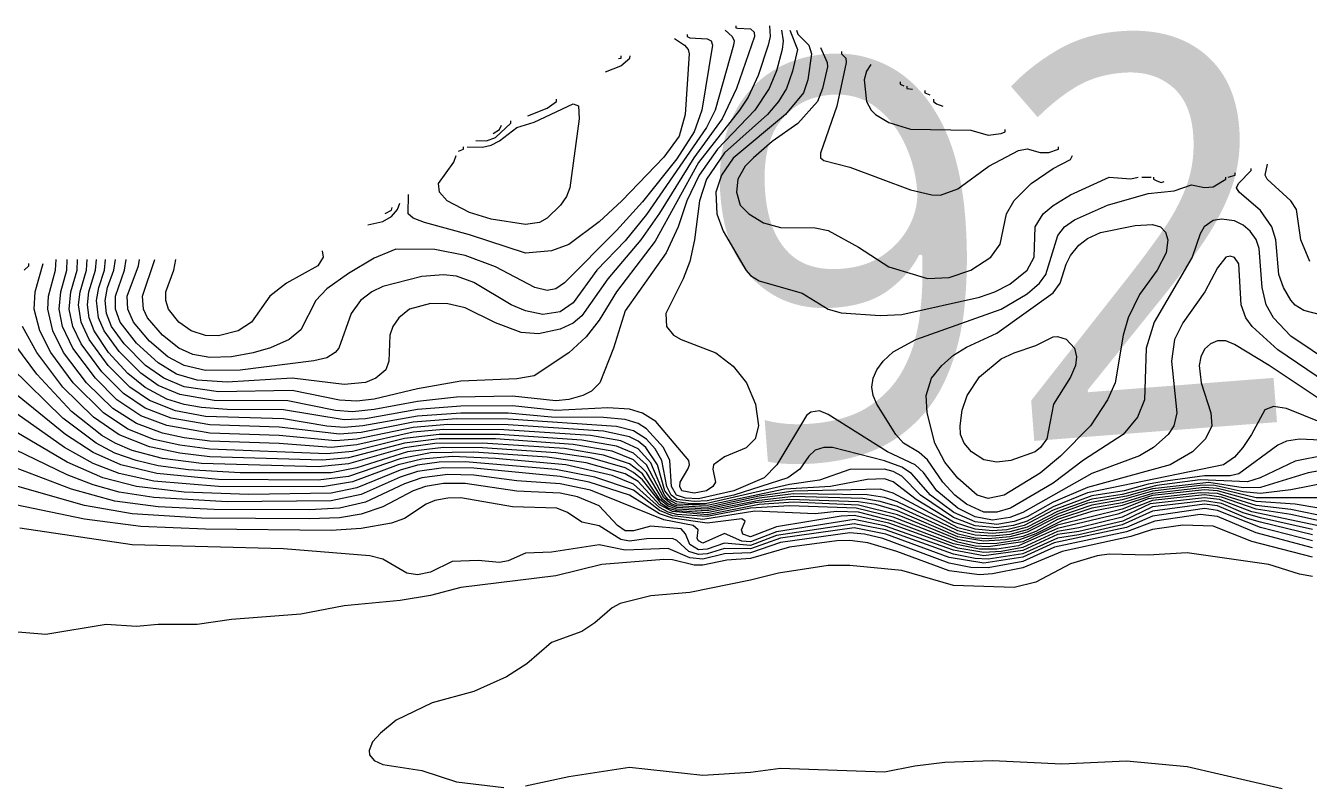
# Model space of a CAD drawing. Extents: x 474277 to 475042, y 254928 to 255625.
# Drawn here: x 474652.07 to 474674.83, y 255590.11 to 255603.54 of the extents above; entities that cross this region are included whole.
import ezdxf

# ---------------------------------------------------------------- set-up
doc = ezdxf.new("R2010")
doc.units = 0
doc.header["$MEASUREMENT"] = 0
doc.layers.add('BaseMapV2_DTM_export_MonNov09090547073261 — entities', color=1, linetype='CONTINUOUS')
doc.styles.get("Standard").update_dxf_attribs({"font": 'romans.shx'})

msp = doc.modelspace()

# ---------------------------------------------------------------- linework, layer by layer
at = {"layer": 'BaseMapV2_DTM_export_MonNov09090547073261 — entities', "color": 15, "linetype": 'Continuous', "true_color": 0xb7484b}
for points in [[(474665.255, 255603.538, 94), (474665.266, 255603.346, 94), (474665.234, 255603.193, 94), (474665.054, 255602.656, 94), (474664.876, 255602.273, 94), (474664.726, 255602.043, 94), (474663.998, 255601.116, 94), (474663.232, 255599.721, 94), (474662.542, 255598.822, 94), (474662.235, 255598.319, 94), (474662.005, 255598.024, 94), (474661.698, 255597.739, 94), (474661.085, 255597.333, 94), (474660.778, 255597.278, 94), (474659.781, 255597.241, 94), (474659.014, 255597.101, 94), (474658.248, 255596.921, 94), (474657.941, 255596.885, 94), (474657.634, 255596.904, 94), (474656.791, 255597.073, 94), (474655.487, 255597.052, 94), (474654.874, 255597.14, 94), (474654.517, 255597.289, 94), (474654.193, 255597.519, 94), (474653.813, 255597.902, 94), (474653.589, 255598.209, 94), (474653.499, 255598.439, 94), (474653.478, 255598.669, 94), (474653.517, 255598.899, 94), (474653.63, 255599.206, 94), (474653.657, 255599.397, 94)], [(474664.659, 255603.538, 94.25), (474664.659, 255603.499, 94.25), (474664.689, 255603.492, 94.25), (474664.919, 255603.485, 94.25), (474664.983, 255603.423, 94.25), (474664.989, 255603.346, 94.25), (474664.67, 255602.426, 94.25), (474664.416, 255601.889, 94.25), (474663.915, 255601.199, 94.25), (474663.308, 255600.218, 94.25), (474662.974, 255599.742, 94.25), (474662.388, 255599.052, 94.25), (474661.928, 255598.394, 94.25), (474661.775, 255598.266, 94.25), (474661.545, 255598.159, 94.25), (474661.161, 255598.078, 94.25), (474660.855, 255598.099, 94.25), (474660.395, 255598.274, 94.25), (474659.858, 255598.541, 94.25), (474659.551, 255598.609, 94.25), (474659.244, 255598.614, 94.25), (474658.874, 255598.515, 94.25), (474658.682, 255598.362, 94.25), (474658.576, 255598.209, 94.25), (474658.522, 255598.055, 94.25), (474658.506, 255597.595, 94.25), (474658.45, 255597.442, 94.25), (474658.274, 255597.289, 94.25), (474658.094, 255597.214, 94.25), (474657.711, 255597.179, 94.25), (474656.791, 255597.289, 94.25), (474655.641, 255597.221, 94.25), (474655.104, 255597.257, 94.25), (474654.741, 255597.365, 94.25), (474654.414, 255597.561, 94.25), (474654.031, 255597.913, 94.25), (474653.743, 255598.285, 94.25), (474653.661, 255598.515, 94.25), (474653.656, 255598.745, 94.25), (474653.818, 255599.206, 94.25), (474653.85, 255599.397, 94.25)], [(474665.62, 255603.461, 93.5), (474665.751, 255603.116, 93.5), (474665.667, 255602.733, 93.5), (474665.561, 255602.426, 93.5), (474665.418, 255602.196, 93.5), (474665.219, 255601.966, 93.5), (474664.458, 255601.287, 93.5), (474664.142, 255600.816, 93.5), (474664.013, 255600.432, 93.5), (474663.926, 255599.742, 93.5), (474663.844, 255599.359, 93.5), (474663.726, 255599.052, 93.5), (474663.417, 255598.439, 93.5), (474663.431, 255598.209, 93.5), (474663.555, 255598.055, 93.5), (474663.692, 255597.975, 93.5), (474664.305, 255597.74, 93.5), (474664.612, 255597.507, 93.5), (474664.851, 255597.212, 93.5), (474665.008, 255596.829, 93.5), (474665.064, 255596.445, 93.5), (474665.003, 255596.215, 93.5), (474664.842, 255596.06, 93.5), (474664.458, 255595.897, 93.5), (474664.266, 255595.755, 93.5), (474664.255, 255595.678, 93.5), (474664.302, 255595.448, 93.5), (474664.25, 255595.372, 93.5), (474664.139, 255595.295, 93.5), (474663.922, 255595.256, 93.5), (474663.7, 255595.295, 93.5), (474663.666, 255595.372, 93.5), (474663.673, 255595.448, 93.5), (474663.811, 255595.678, 93.5), (474663.839, 255595.755, 93.5), (474663.829, 255595.832, 93.5), (474663.242, 255596.522, 93.5), (474663.002, 255596.672, 93.5), (474662.772, 255596.742, 93.5), (474662.388, 255596.764, 93.5), (474661.468, 255596.716, 93.5), (474660.701, 255596.799, 93.5), (474659.781, 255596.795, 93.5), (474659.014, 255596.734, 93.5), (474658.094, 255596.574, 93.5), (474657.711, 255596.551, 93.5), (474656.637, 255596.728, 93.5), (474655.641, 255596.738, 93.5), (474655.181, 255596.771, 93.5), (474654.874, 255596.826, 93.5), (474654.567, 255596.922, 93.5), (474654.184, 255597.125, 93.5), (474653.877, 255597.376, 93.5), (474653.536, 255597.749, 93.5), (474653.283, 255598.132, 93.5), (474653.193, 255598.362, 93.5), (474653.163, 255598.592, 93.5), (474653.187, 255598.822, 93.5), (474653.305, 255599.206, 93.5), (474653.319, 255599.397, 93.5)], [(474665.471, 255603.461, 93.75), (474665.502, 255603.269, 93.75), (474665.483, 255603.116, 93.75), (474665.379, 255602.736, 93.75), (474665.249, 255602.426, 93.75), (474664.999, 255602.043, 93.75), (474664.335, 255601.352, 93.75), (474664.008, 255600.892, 93.75), (474663.789, 255600.432, 93.75), (474663.637, 255599.972, 93.75), (474663.426, 255599.512, 93.75), (474662.695, 255598.486, 93.75), (474662.491, 255597.825, 93.75), (474662.25, 255597.212, 93.75), (474662.099, 255597.059, 93.75), (474661.945, 255596.982, 93.75), (474661.698, 255596.913, 93.75), (474661.468, 255596.891, 93.75), (474660.701, 255596.971, 93.75), (474659.705, 255596.953, 93.75), (474659.014, 255596.88, 93.75), (474658.248, 255596.736, 93.75), (474657.864, 255596.697, 93.75), (474657.558, 255596.721, 93.75), (474656.714, 255596.892, 93.75), (474655.411, 255596.899, 93.75), (474654.797, 255597.001, 93.75), (474654.414, 255597.164, 93.75), (474654.107, 255597.38, 93.75), (474653.724, 255597.762, 93.75), (474653.455, 255598.132, 93.75), (474653.355, 255598.362, 93.75), (474653.32, 255598.669, 93.75), (474653.36, 255598.899, 93.75), (474653.464, 255599.206, 93.75), (474653.484, 255599.397, 93.75)], [(474664.468, 255603.461, 94.5), (474664.593, 255603.346, 94.5), (474664.632, 255603.269, 94.5), (474664.621, 255603.193, 94.5), (474664.291, 255602.043, 94.5), (474664.142, 255601.736, 94.5), (474663.078, 255600.194, 94.5), (474662.695, 255599.725, 94.5), (474662.197, 255599.206, 94.5), (474661.775, 255598.629, 94.5), (474661.545, 255598.47, 94.5), (474661.238, 255598.422, 94.5), (474660.931, 255598.483, 94.5), (474660.678, 255598.592, 94.5), (474660.011, 255598.988, 94.5), (474659.705, 255599.101, 94.5), (474659.475, 255599.124, 94.5), (474659.091, 255599.092, 94.5), (474658.401, 255598.914, 94.5), (474658.207, 255598.822, 94.5), (474658.004, 255598.669, 94.5), (474657.836, 255598.439, 94.5), (474657.62, 255597.825, 94.5), (474657.557, 255597.749, 94.5), (474657.404, 255597.652, 94.5), (474657.174, 255597.598, 94.5), (474655.871, 255597.433, 94.5), (474655.257, 255597.426, 94.5), (474654.874, 255597.517, 94.5), (474654.587, 255597.672, 94.5), (474654.261, 255597.95, 94.5), (474653.976, 255598.285, 94.5), (474653.875, 255598.515, 94.5), (474653.865, 255598.745, 94.5), (474654.066, 255599.282, 94.5), (474654.082, 255599.397, 94.5)], [(474663.796, 255603.384, 94.75), (474663.796, 255603.346, 94.75), (474663.845, 255603.324, 94.75), (474664.152, 255603.307, 94.75), (474664.222, 255603.269, 94.75), (474664.244, 255603.193, 94.75), (474664.058, 255602.043, 94.75), (474663.92, 255601.659, 94.75), (474663.615, 255601.18, 94.75), (474663.002, 255600.414, 94.75), (474662.542, 255599.908, 94.75), (474661.621, 255598.984, 94.75), (474661.468, 255598.877, 94.75), (474661.315, 255598.847, 94.75), (474661.093, 255598.899, 94.75), (474660.395, 255599.265, 94.75), (474659.858, 255599.467, 94.75), (474659.321, 255599.574, 94.75), (474658.631, 255599.577, 94.75), (474658.248, 255599.42, 94.75), (474657.788, 255599.147, 94.75), (474657.404, 255598.874, 94.75), (474657.212, 255598.669, 94.75), (474656.944, 255598.15, 94.75), (474656.74, 255597.979, 94.75), (474656.407, 255597.828, 94.75), (474656.101, 255597.739, 94.75), (474655.717, 255597.669, 94.75), (474655.334, 255597.657, 94.75), (474655.027, 255597.713, 94.75), (474654.782, 255597.825, 94.75), (474654.491, 255598.055, 94.75), (474654.228, 255598.362, 94.75), (474654.157, 255598.515, 94.75), (474654.137, 255598.745, 94.75), (474654.358, 255599.397, 94.75)], [(474663.571, 255603.308, 95), (474663.749, 255603.193, 95), (474663.816, 255603.116, 95), (474663.832, 255603.039, 95), (474663.763, 255601.966, 95), (474663.658, 255601.582, 95), (474663.385, 255601.208, 95), (474662.639, 255600.432, 95), (474662.235, 255600.062, 95), (474661.698, 255599.662, 95), (474661.391, 255599.547, 95), (474660.931, 255599.508, 95), (474659.935, 255599.833, 95), (474659.139, 255600.049, 95), (474658.938, 255600.126, 95), (474658.846, 255600.202, 95), (474658.855, 255600.547, 95)], [(474665.735, 255603.461, 93.25), (474665.762, 255603.388, 93.25), (474665.952, 255603.193, 93.25), (474666.003, 255603.039, 93.25), (474665.938, 255602.579, 93.25), (474665.86, 255602.349, 93.25), (474665.538, 255601.966, 93.25), (474664.612, 255601.191, 93.25), (474664.406, 255600.892, 93.25), (474664.307, 255600.586, 93.25), (474664.323, 255600.202, 93.25), (474664.434, 255599.896, 93.25), (474664.842, 255599.199, 93.25), (474664.919, 255599.112, 93.25), (474665.072, 255599.016, 93.25), (474665.839, 255598.797, 93.25), (474666.3, 255598.515, 93.25), (474666.529, 255598.449, 93.25), (474667.219, 255598.402, 93.25), (474667.602, 255598.42, 93.25), (474668.982, 255598.728, 93.25), (474669.254, 255598.822, 93.25), (474669.519, 255598.959, 93.25), (474669.826, 255599.208, 93.25), (474669.95, 255599.436, 93.25), (474669.967, 255599.972, 93.25), (474670.111, 255600.202, 93.25), (474670.286, 255600.353, 93.25), (474670.593, 255600.541, 93.25), (474671.283, 255600.851, 93.25), (474671.666, 255600.822, 93.25), (474671.797, 255600.854, 93.25)], [(474666.161, 255603.154, 93), (474666.278, 255602.886, 93), (474666.284, 255602.809, 93), (474666.199, 255602.426, 93), (474666.107, 255602.196, 93), (474665.762, 255601.806, 93), (474665.302, 255601.484, 93), (474664.973, 255601.199, 93), (474664.828, 255601.046, 93), (474664.696, 255600.816, 93), (474664.67, 255600.586, 93), (474664.738, 255600.356, 93), (474664.888, 255600.202, 93), (474665.149, 255600.042, 93), (474665.455, 255599.962, 93), (474666.069, 255599.954, 93), (474666.299, 255599.911, 93), (474666.835, 255599.611, 93), (474667.372, 255599.262, 93), (474668.062, 255599.058, 93), (474668.446, 255599.074, 93), (474668.825, 255599.206, 93), (474669.184, 255599.436, 93), (474669.35, 255599.666, 93), (474669.463, 255600.202, 93), (474669.596, 255600.442, 93), (474669.898, 255600.739, 93), (474670.286, 255601.005, 93), (474670.593, 255601.167, 93), (474670.633, 255601.237, 93)], [(474666.533, 255603.078, 92.75), (474666.533, 255603.039, 92.75), (474666.613, 255602.963, 92.75), (474666.616, 255602.886, 92.75), (474666.452, 255602.11, 92.75), (474666.163, 255601.276, 92.75), (474666.161, 255601.199, 92.75), (474666.222, 255601.15, 92.75), (474666.682, 255601.029, 92.75), (474667.756, 255600.628, 92.75), (474668.139, 255600.542, 92.75), (474668.292, 255600.536, 92.75), (474668.599, 255600.646, 92.75), (474669.149, 255601.046, 92.75), (474669.672, 255601.327, 92.75), (474669.826, 255601.354, 92.75), (474670.056, 255601.291, 92.75), (474670.209, 255601.292, 92.75), (474670.385, 255601.352, 92.75), (474670.385, 255601.391, 92.75)], [(474662.35, 255602.718, 95), (474662.618, 255602.829, 95), (474662.782, 255602.963, 95), (474662.785, 255603.001, 95)], [(474662.58, 255602.958, 94.75), (474662.624, 255602.963, 94.75), (474662.624, 255603.001, 94.75)], [(474667.052, 255602.848, 92.5), (474666.975, 255602.733, 92.5), (474666.935, 255602.579, 92.5), (474666.98, 255602.196, 92.5), (474667.06, 255602.043, 92.5), (474667.135, 255601.966, 92.5), (474667.372, 255601.825, 92.5), (474667.756, 255601.702, 92.5), (474668.829, 255601.685, 92.5), (474669.136, 255601.598, 92.5), (474669.366, 255601.627, 92.5), (474669.435, 255601.659, 92.5), (474669.435, 255601.698, 92.5)], [(474667.572, 255602.541, 92.25), (474667.574, 255602.503, 92.25), (474667.641, 255602.474, 92.25)], [(474667.691, 255602.464, 92.25), (474667.691, 255602.426, 92.25), (474667.794, 255602.411, 92.25)], [(474668.01, 255602.388, 92.25), (474668.01, 255602.349, 92.25), (474668.101, 255602.311, 92.25)], [(474659.894, 255601.391, 95.25), (474660.165, 255601.388, 95.25), (474660.318, 255601.419, 95.25), (474660.471, 255601.5, 95.25), (474660.778, 255601.736, 95.25), (474661.085, 255601.83, 95.25), (474661.775, 255602.156, 95.25), (474661.871, 255602.119, 95.25), (474661.881, 255601.889, 95.25), (474661.717, 255600.662, 95.25), (474661.655, 255600.509, 95.25), (474661.549, 255600.356, 95.25), (474661.315, 255600.13, 95.25), (474661.177, 255600.049, 95.25), (474660.931, 255600.017, 95.25), (474660.318, 255600.111, 95.25), (474659.935, 255600.23, 95.25), (474659.54, 255600.432, 95.25), (474659.407, 255600.586, 95.25), (474659.387, 255600.739, 95.25), (474659.659, 255601.122, 95.25), (474659.701, 255601.237, 95.25)], [(474660.97, 255601.939, 95), (474661.315, 255602.077, 95), (474661.478, 255602.196, 95), (474661.478, 255602.234, 95)], [(474668.168, 255602.234, 92.25), (474668.168, 255602.196, 92.25), (474668.216, 255602.154, 92.25), (474668.331, 255602.109, 92.25)], [(474660.05, 255601.502, 95), (474660.241, 255601.496, 95), (474660.395, 255601.557, 95), (474660.667, 255601.813, 95), (474660.667, 255601.851, 95)], [(474660.356, 255601.629, 94.75), (474660.471, 255601.701, 94.75), (474660.504, 255601.774, 94.75)], [(474659.743, 255601.314, 95.25), (474659.832, 255601.352, 95.25), (474659.832, 255601.391, 95.25)], [(474675.346, 255598.334, 93.75), (474674.733, 255598.489, 93.75), (474674.58, 255598.588, 93.75), (474674.503, 255598.676, 93.75), (474674.374, 255598.899, 93.75), (474674.291, 255599.129, 93.75), (474674.237, 255599.742, 93.75), (474674.168, 255599.972, 93.75), (474673.966, 255600.262, 93.75), (474673.587, 255600.586, 93.75), (474673.538, 255600.662, 93.75), (474673.573, 255600.739, 93.75), (474673.801, 255600.969, 93.75), (474673.801, 255601.007, 93.75)], [(474674.842, 255599.359, 94), (474674.68, 255599.742, 94), (474674.603, 255600.279, 94), (474674.503, 255600.432, 94), (474674.085, 255600.816, 94), (474674.049, 255600.892, 94), (474674.091, 255601.084, 94)], [(474675.653, 255597.26, 93.5), (474674.503, 255598.037, 93.5), (474674.197, 255598.362, 93.5), (474674.063, 255598.592, 93.5), (474673.994, 255598.899, 93.5), (474673.941, 255599.589, 93.5), (474673.89, 255599.747, 93.5), (474673.784, 255599.896, 93.5), (474673.66, 255600.003, 93.5), (474673.506, 255600.077, 93.5), (474673.276, 255600.107, 93.5), (474673.123, 255600.083, 93.5), (474672.964, 255599.972, 93.5), (474672.893, 255599.849, 93.5), (474672.753, 255599.436, 93.5), (474672.078, 255598.285, 93.5), (474671.939, 255597.825, 93.5), (474671.91, 255596.905, 93.5), (474671.784, 255596.599, 93.5), (474671.529, 255596.292, 93.5), (474670.823, 255595.838, 93.5), (474670.286, 255595.43, 93.5), (474669.531, 255594.988, 93.5), (474669.289, 255594.915, 93.5), (474669.059, 255594.918, 93.5), (474668.752, 255595.059, 93.5), (474668.544, 255595.218, 93.5), (474668.334, 255595.448, 93.5), (474668.062, 255595.845, 93.5), (474667.909, 255595.976, 93.5), (474667.636, 255596.138, 93.5), (474667.495, 255596.292, 93.5), (474667.16, 255596.829, 93.5), (474667.095, 255596.982, 93.5), (474667.071, 255597.135, 93.5), (474667.093, 255597.289, 93.5), (474667.161, 255597.442, 93.5), (474667.274, 255597.595, 93.5), (474667.449, 255597.758, 93.5), (474667.852, 255597.979, 93.5), (474669.366, 255598.516, 93.5), (474669.826, 255598.786, 93.5), (474670.045, 255598.976, 93.5), (474670.159, 255599.129, 93.5), (474670.368, 255599.819, 93.5), (474670.489, 255599.972, 93.5), (474670.669, 255600.095, 93.5), (474671.254, 255600.356, 93.5), (474671.973, 255600.562, 93.5), (474672.433, 255600.611, 93.5), (474672.74, 255600.715, 93.5), (474672.97, 255600.672, 93.5), (474673.123, 255600.684, 93.5), (474673.349, 255600.816, 93.5), (474673.349, 255600.854, 93.5)], [(474671.858, 255600.855, 93.25), (474672.025, 255600.854, 93.25)], [(474672.066, 255600.854, 93.25), (474672.066, 255600.816, 93.25), (474672.126, 255600.789, 93.25), (474672.203, 255600.762, 93.25), (474672.254, 255600.777, 93.25)], [(474673.391, 255600.856, 93.5), (474673.513, 255600.892, 93.5), (474673.513, 255600.931, 93.5)], [(474658.133, 255600.011, 94.75), (474658.401, 255600.069, 94.75), (474658.554, 255600.156, 94.75), (474658.662, 255600.279, 94.75), (474658.699, 255600.394, 94.75)], [(474658.439, 255600.208, 94.5), (474658.554, 255600.269, 94.5), (474658.565, 255600.317, 94.5)], [(474669.417, 255595.218, 93.75), (474669.136, 255595.161, 93.75), (474668.942, 255595.218, 93.75), (474668.599, 255595.519, 93.75), (474668.369, 255595.806, 93.75), (474668.191, 255596.138, 93.75), (474668.051, 255596.675, 93.75), (474668.038, 255596.982, 93.75), (474668.132, 255597.289, 93.75), (474668.313, 255597.519, 93.75), (474668.522, 255597.7, 93.75), (474668.752, 255597.841, 93.75), (474669.289, 255598.092, 93.75), (474670.286, 255598.802, 93.75), (474670.413, 255598.976, 93.75), (474670.516, 255599.314, 93.75), (474670.593, 255599.464, 93.75), (474670.746, 255599.646, 93.75), (474670.899, 255599.769, 93.75), (474671.129, 255599.872, 93.75), (474671.743, 255599.998, 93.75), (474672.049, 255600.015, 93.75), (474672.193, 255599.972, 93.75), (474672.279, 255599.881, 93.75), (474672.324, 255599.742, 93.75), (474672.293, 255599.512, 93.75), (474672.13, 255599.206, 93.75), (474671.819, 255598.777, 93.75), (474671.62, 255598.362, 93.75), (474671.529, 255598.055, 93.75), (474671.386, 255597.212, 93.75), (474671.254, 255596.905, 93.75), (474670.949, 255596.445, 93.75), (474670.417, 255595.908, 93.75), (474670.056, 255595.607, 93.75), (474669.417, 255595.218, 93.75)], [(474675.27, 255596.183, 92.5), (474674.656, 255596.213, 92.5), (474674.426, 255596.173, 92.5), (474674.273, 255596.107, 92.5), (474673.583, 255595.594, 92.5), (474673.43, 255595.564, 92.5), (474672.97, 255595.564, 92.5), (474672.279, 255595.467, 92.5), (474671.973, 255595.416, 92.5), (474671.545, 255595.295, 92.5), (474670.976, 255595.206, 92.5), (474670.286, 255594.951, 92.5), (474669.772, 255594.682, 92.5), (474669.468, 255594.605, 92.5), (474669.212, 255594.585, 92.5), (474668.906, 255594.615, 92.5), (474668.522, 255594.742, 92.5), (474667.859, 255595.142, 92.5), (474667.449, 255595.457, 92.5), (474667.295, 255595.51, 92.5), (474666.989, 255595.495, 92.5), (474666.339, 255595.372, 92.5), (474665.532, 255595.326, 92.5), (474664.152, 255595.035, 92.5), (474663.615, 255595.062, 92.5), (474663.462, 255595.141, 92.5), (474663.394, 255595.218, 92.5), (474663.155, 255595.791, 92.5), (474662.925, 255596.04, 92.5), (474662.618, 255596.181, 92.5), (474662.082, 255596.273, 92.5), (474660.548, 255596.378, 92.5), (474659.475, 255596.382, 92.5), (474658.938, 255596.332, 92.5), (474657.941, 255596.11, 92.5), (474657.481, 255596.066, 92.5), (474656.561, 255596.133, 92.5), (474655.334, 255596.175, 92.5), (474654.874, 255596.233, 92.5), (474654.491, 255596.319, 92.5), (474654.031, 255596.49, 92.5), (474653.614, 255596.752, 92.5), (474653.145, 255597.212, 92.5), (474652.739, 255597.749, 92.5), (474652.545, 255598.132, 92.5), (474652.458, 255598.515, 92.5), (474652.468, 255598.745, 92.5), (474652.593, 255599.206, 92.5), (474652.604, 255599.397, 92.5)], [(474675.04, 255596.509, 92.75), (474674.426, 255596.757, 92.75), (474674.196, 255596.792, 92.75), (474674.043, 255596.733, 92.75), (474673.808, 255596.292, 92.75), (474673.651, 255596.062, 92.75), (474673.506, 255595.892, 92.75), (474673.311, 255595.755, 92.75), (474670.899, 255595.257, 92.75), (474670.286, 255595.013, 92.75), (474669.824, 255594.758, 92.75), (474669.587, 255594.682, 92.75), (474669.289, 255594.638, 92.75), (474668.906, 255594.674, 92.75), (474668.522, 255594.82, 92.75), (474667.938, 255595.218, 92.75), (474667.602, 255595.554, 92.75), (474667.449, 255595.64, 92.75), (474667.295, 255595.68, 92.75), (474666.682, 255595.672, 92.75), (474666.145, 255595.482, 92.75), (474665.609, 255595.408, 92.75), (474664.121, 255595.065, 92.75), (474663.857, 255595.065, 92.75), (474663.615, 255595.102, 92.75), (474663.526, 255595.142, 92.75), (474663.403, 255595.295, 92.75), (474663.27, 255595.755, 92.75), (474663.064, 255596.062, 92.75), (474662.925, 255596.176, 92.75), (474662.772, 255596.253, 92.75), (474662.312, 255596.351, 92.75), (474660.625, 255596.467, 92.75), (474659.551, 255596.471, 92.75), (474658.938, 255596.419, 92.75), (474657.941, 255596.211, 92.75), (474657.558, 255596.18, 92.75), (474656.561, 255596.275, 92.75), (474655.334, 255596.318, 92.75), (474654.567, 255596.452, 92.75), (474654.107, 255596.627, 92.75), (474653.684, 255596.905, 92.75), (474653.304, 255597.289, 92.75), (474652.9, 255597.825, 92.75), (474652.718, 255598.209, 92.75), (474652.66, 255598.515, 92.75), (474652.686, 255598.822, 92.75), (474652.797, 255599.206, 92.75), (474652.802, 255599.397, 92.75)], [(474675.27, 255596.747, 93), (474674.12, 255597.518, 93), (474673.506, 255597.887, 93), (474673.353, 255597.951, 93), (474673.2, 255597.955, 93), (474673.076, 255597.902, 93), (474672.97, 255597.804, 93), (474672.904, 255597.672, 93), (474672.878, 255597.519, 93), (474672.914, 255597.212, 93), (474673.087, 255596.675, 93), (474673.101, 255596.445, 93), (474672.991, 255596.215, 93), (474672.759, 255595.985, 93), (474672.365, 255595.755, 93), (474670.899, 255595.355, 93), (474670.286, 255595.092, 93), (474669.825, 255594.835, 93), (474669.596, 255594.75, 93), (474669.289, 255594.697, 93), (474668.906, 255594.745, 93), (474668.525, 255594.912, 93), (474668.113, 255595.218, 93), (474667.778, 255595.602, 93), (474667.602, 255595.713, 93), (474667.295, 255595.827, 93), (474666.375, 255596.062, 93), (474666.222, 255596.065, 93), (474666.069, 255596.014, 93), (474665.955, 255595.908, 93), (474665.793, 255595.678, 93), (474665.584, 255595.525, 93), (474664.626, 255595.218, 93), (474664.152, 255595.116, 93), (474663.922, 255595.104, 93), (474663.62, 255595.142, 93), (474663.513, 255595.218, 93), (474663.438, 255595.372, 93), (474663.349, 255595.832, 93), (474663.232, 255596.037, 93), (474663.078, 255596.21, 93), (474662.848, 255596.358, 93), (474662.542, 255596.438, 93), (474660.625, 255596.565, 93), (474659.705, 255596.569, 93), (474658.938, 255596.51, 93), (474658.018, 255596.33, 93), (474657.634, 255596.297, 93), (474656.561, 255596.423, 93), (474655.334, 255596.463, 93), (474654.644, 255596.583, 93), (474654.184, 255596.763, 93), (474653.8, 255597.019, 93), (474653.417, 255597.407, 93), (474653.051, 255597.902, 93), (474652.901, 255598.209, 93), (474652.838, 255598.515, 93), (474652.864, 255598.822, 93), (474652.977, 255599.206, 93), (474652.982, 255599.397, 93)], [(474675.466, 255596.982, 93.25), (474674.273, 255597.795, 93.25), (474673.817, 255598.209, 93.25), (474673.706, 255598.362, 93.25), (474673.621, 255598.592, 93.25), (474673.583, 255599.315, 93.25), (474673.506, 255599.428, 93.25), (474673.43, 255599.456, 93.25), (474673.353, 255599.435, 93.25), (474673.2, 255599.249, 93.25), (474672.98, 255598.822, 93.25), (474672.586, 255598.275, 93.25), (474672.439, 255597.979, 93.25), (474672.386, 255597.595, 93.25), (474672.483, 255596.675, 93.25), (474672.429, 255596.445, 93.25), (474672.328, 255596.292, 93.25), (474672.069, 255596.062, 93.25), (474671.819, 255595.916, 93.25), (474670.976, 255595.604, 93.25), (474669.749, 255594.911, 93.25), (474669.519, 255594.822, 93.25), (474669.212, 255594.776, 93.25), (474668.906, 255594.835, 93.25), (474668.597, 255594.988, 93.25), (474668.222, 255595.295, 93.25), (474667.986, 255595.621, 93.25), (474667.838, 255595.755, 93.25), (474667.348, 255595.985, 93.25), (474666.299, 255596.648, 93.25), (474666.145, 255596.712, 93.25), (474665.992, 255596.691, 93.25), (474665.915, 255596.632, 93.25), (474665.387, 255595.755, 93.25), (474665.163, 255595.525, 93.25), (474664.627, 255595.295, 93.25), (474663.998, 255595.152, 93.25), (474663.768, 255595.168, 93.25), (474663.605, 255595.218, 93.25), (474663.518, 255595.372, 93.25), (474663.491, 255595.832, 93.25), (474663.377, 255596.062, 93.25), (474663.078, 255596.395, 93.25), (474662.925, 255596.487, 93.25), (474662.695, 255596.557, 93.25), (474662.312, 255596.594, 93.25), (474661.391, 255596.599, 93.25), (474660.625, 255596.672, 93.25), (474659.781, 255596.672, 93.25), (474659.014, 255596.62, 93.25), (474658.045, 255596.445, 93.25), (474657.711, 255596.419, 93.25), (474657.404, 255596.441, 93.25), (474656.637, 255596.569, 93.25), (474655.257, 255596.615, 93.25), (474654.721, 255596.714, 93.25), (474654.261, 255596.897, 93.25), (474653.911, 255597.135, 93.25), (474653.528, 255597.519, 93.25), (474653.191, 255597.979, 93.25), (474653.05, 255598.285, 93.25), (474653.004, 255598.592, 93.25), (474653.03, 255598.822, 93.25), (474653.145, 255599.206, 93.25), (474653.153, 255599.397, 93.25)], [(474657.326, 255599.551, 95), (474657.344, 255599.436, 95), (474657.244, 255599.282, 95), (474656.691, 255598.976, 95), (474656.398, 255598.745, 95), (474656.072, 255598.285, 95), (474655.836, 255598.132, 95), (474655.487, 255598.04, 95), (474655.257, 255598.046, 95), (474654.999, 255598.132, 95), (474654.78, 255598.285, 95), (474654.601, 255598.515, 95), (474654.551, 255598.669, 95), (474654.552, 255598.822, 95), (474654.692, 255599.206, 95), (474654.729, 255599.397, 95)], [(474652.041, 255599.206, 92), (474652.12, 255599.282, 92), (474652.12, 255599.321, 92)], [(474675.116, 255595.928, 92.25), (474674.58, 255595.822, 92.25), (474673.962, 255595.525, 92.25), (474673.736, 255595.453, 92.25), (474672.893, 255595.489, 92.25), (474672.126, 255595.39, 92.25), (474671.513, 255595.231, 92.25), (474670.976, 255595.149, 92.25), (474670.363, 255594.932, 92.25), (474669.826, 255594.651, 92.25), (474669.519, 255594.569, 92.25), (474669.212, 255594.538, 92.25), (474668.906, 255594.56, 92.25), (474668.599, 255594.642, 92.25), (474667.449, 255595.255, 92.25), (474667.219, 255595.325, 92.25), (474665.685, 255595.288, 92.25), (474665.072, 255595.201, 92.25), (474664.152, 255595.001, 92.25), (474663.615, 255595.031, 92.25), (474663.515, 255595.065, 92.25), (474663.385, 255595.169, 92.25), (474663.078, 255595.754, 92.25), (474662.848, 255595.965, 92.25), (474662.542, 255596.088, 92.25), (474661.928, 255596.195, 92.25), (474660.471, 255596.294, 92.25), (474659.398, 255596.296, 92.25), (474658.784, 255596.221, 92.25), (474657.864, 255595.995, 92.25), (474657.404, 255595.953, 92.25), (474655.334, 255596.036, 92.25), (474654.797, 255596.102, 92.25), (474654.337, 255596.207, 92.25), (474653.877, 255596.388, 92.25), (474653.445, 255596.675, 92.25), (474652.906, 255597.212, 92.25), (474652.514, 255597.749, 92.25), (474652.317, 255598.132, 92.25), (474652.218, 255598.515, 92.25), (474652.231, 255598.822, 92.25), (474652.377, 255599.321, 92.25)], [(474675.193, 255595.451, 91.75), (474674.503, 255595.313, 91.75), (474673.966, 255595.249, 91.75), (474673.66, 255595.277, 91.75), (474673.123, 255595.393, 91.75), (474672.893, 255595.39, 91.75), (474672.049, 255595.288, 91.75), (474671.513, 255595.133, 91.75), (474670.976, 255595.044, 91.75), (474670.363, 255594.834, 91.75), (474669.826, 255594.56, 91.75), (474669.519, 255594.481, 91.75), (474669.136, 255594.447, 91.75), (474668.906, 255594.459, 91.75), (474668.603, 255594.528, 91.75), (474667.526, 255595.015, 91.75), (474667.219, 255595.107, 91.75), (474666.912, 255595.158, 91.75), (474665.685, 255595.194, 91.75), (474665.072, 255595.127, 91.75), (474664.152, 255594.939, 91.75), (474663.615, 255594.97, 91.75), (474663.462, 255595.022, 91.75), (474663.31, 255595.142, 91.75), (474663.002, 255595.597, 91.75), (474662.772, 255595.776, 91.75), (474662.312, 255595.929, 91.75), (474661.621, 255596.045, 91.75), (474660.165, 255596.141, 91.75), (474659.321, 255596.134, 91.75), (474658.784, 255596.057, 91.75), (474657.788, 255595.773, 91.75), (474657.251, 255595.722, 91.75), (474655.181, 255595.778, 91.75), (474654.491, 255595.871, 91.75), (474653.954, 255596.012, 91.75), (474653.654, 255596.138, 91.75), (474653.417, 255596.277, 91.75), (474652.88, 255596.7, 91.75), (474652.262, 255597.365, 91.75), (474651.638, 255598.209, 91.75)], [(474675.346, 255595.706, 92), (474674.81, 255595.617, 92), (474673.966, 255595.354, 92), (474673.66, 255595.349, 92), (474673.046, 255595.443, 92), (474672.049, 255595.331, 92), (474671.589, 255595.198, 92), (474670.899, 255595.078, 92), (474670.363, 255594.882, 92), (474669.826, 255594.604, 92), (474669.519, 255594.524, 92), (474669.212, 255594.493, 92), (474668.906, 255594.509, 92), (474668.599, 255594.584, 92), (474667.526, 255595.102, 92), (474667.295, 255595.179, 92), (474666.989, 255595.225, 92), (474665.685, 255595.24, 92), (474665.072, 255595.164, 92), (474664.152, 255594.97, 92), (474663.615, 255595, 92), (474663.462, 255595.057, 92), (474663.358, 255595.142, 92), (474663.078, 255595.619, 92), (474662.848, 255595.846, 92), (474662.465, 255595.998, 92), (474661.775, 255596.119, 92), (474660.395, 255596.214, 92), (474659.398, 255596.217, 92), (474658.784, 255596.139, 92), (474657.788, 255595.878, 92), (474657.328, 255595.839, 92), (474655.334, 255595.9, 92), (474654.797, 255595.96, 92), (474654.261, 255596.074, 92), (474653.724, 255596.285, 92), (474653.27, 255596.599, 92), (474652.725, 255597.135, 92), (474652.262, 255597.749, 92), (474652.01, 255598.209, 92)], [(474669.54, 255595.832, 94), (474669.289, 255595.802, 94), (474669.059, 255595.847, 94), (474668.839, 255595.985, 94), (474668.707, 255596.138, 94), (474668.647, 255596.292, 94), (474668.636, 255596.445, 94), (474668.676, 255596.724, 94), (474668.761, 255596.982, 94), (474668.982, 255597.316, 94), (474669.366, 255597.632, 94), (474669.596, 255597.743, 94), (474669.979, 255597.868, 94), (474670.286, 255598.025, 94), (474670.363, 255598.032, 94), (474670.516, 255597.984, 94), (474670.669, 255597.825, 94), (474670.702, 255597.672, 94), (474670.683, 255597.519, 94), (474670.593, 255597.309, 94), (474670.296, 255596.829, 94), (474670.177, 255596.215, 94), (474670.065, 255596.062, 94), (474669.97, 255595.985, 94), (474669.54, 255595.832, 94)], [(474675.346, 255595.172, 91.5), (474673.89, 255595.174, 91.5), (474673.2, 255595.337, 91.5), (474672.97, 255595.353, 91.5), (474672.049, 255595.249, 91.5), (474671.513, 255595.085, 91.5), (474670.976, 255594.99, 91.5), (474670.363, 255594.786, 91.5), (474669.979, 255594.576, 91.5), (474669.749, 255594.489, 91.5), (474669.442, 255594.425, 91.5), (474669.059, 255594.401, 91.5), (474668.599, 255594.48, 91.5), (474667.526, 255594.939, 91.5), (474667.142, 255595.051, 91.5), (474666.835, 255595.103, 91.5), (474665.609, 255595.144, 91.5), (474664.995, 255595.08, 91.5), (474664.152, 255594.908, 91.5), (474663.615, 255594.941, 91.5), (474663.462, 255594.987, 91.5), (474663.339, 255595.065, 91.5), (474663.002, 255595.49, 91.5), (474662.848, 255595.62, 91.5), (474662.695, 255595.703, 91.5), (474662.082, 255595.878, 91.5), (474661.468, 255595.969, 91.5), (474660.165, 255596.06, 91.5), (474659.475, 255596.064, 91.5), (474658.84, 255595.985, 91.5), (474657.941, 255595.704, 91.5), (474657.481, 255595.617, 91.5), (474655.871, 255595.615, 91.5), (474654.951, 255595.666, 91.5), (474654.414, 255595.741, 91.5), (474654.023, 255595.832, 91.5), (474653.647, 255595.965, 91.5), (474653.318, 255596.138, 91.5), (474652.727, 255596.581, 91.5), (474651.807, 255597.48, 91.5)], [(474675.346, 255594.929, 91.25), (474674.58, 255595.058, 91.25), (474673.89, 255595.105, 91.25), (474673.2, 255595.293, 91.25), (474672.97, 255595.311, 91.25), (474672.049, 255595.21, 91.25), (474671.513, 255595.033, 91.25), (474670.976, 255594.927, 91.25), (474670.439, 255594.763, 91.25), (474669.979, 255594.532, 91.25), (474669.672, 255594.421, 91.25), (474669.289, 255594.363, 91.25), (474668.982, 255594.357, 91.25), (474668.599, 255594.431, 91.25), (474667.526, 255594.869, 91.25), (474666.835, 255595.044, 91.25), (474665.685, 255595.096, 91.25), (474665.072, 255595.052, 91.25), (474664.152, 255594.873, 91.25), (474663.538, 255594.927, 91.25), (474663.308, 255595.045, 91.25), (474662.925, 255595.462, 91.25), (474662.695, 255595.595, 91.25), (474662.005, 255595.792, 91.25), (474661.315, 255595.89, 91.25), (474660.011, 255595.983, 91.25), (474659.244, 255595.966, 91.25), (474658.708, 255595.863, 91.25), (474657.788, 255595.551, 91.25), (474657.251, 255595.485, 91.25), (474655.487, 255595.498, 91.25), (474654.39, 255595.602, 91.25), (474653.754, 255595.755, 91.25), (474653.264, 255595.972, 91.25), (474652.77, 255596.292, 91.25), (474651.73, 255597.141, 91.25)], [(474675.193, 255594.821, 91), (474674.503, 255594.967, 91), (474673.89, 255595.038, 91), (474673.2, 255595.248, 91), (474672.893, 255595.261, 91), (474671.973, 255595.151, 91), (474671.513, 255594.973, 91), (474670.363, 255594.684, 91), (474669.749, 255594.394, 91), (474669.136, 255594.305, 91), (474668.906, 255594.316, 91), (474668.599, 255594.383, 91), (474667.449, 255594.827, 91), (474666.796, 255594.988, 91), (474665.609, 255595.029, 91), (474664.919, 255594.988, 91), (474664.152, 255594.838, 91), (474663.615, 255594.878, 91), (474663.462, 255594.917, 91), (474663.308, 255594.998, 91), (474662.848, 255595.415, 91), (474662.465, 255595.566, 91), (474661.647, 255595.755, 91), (474660.395, 255595.871, 91), (474659.628, 255595.903, 91), (474659.091, 255595.859, 91), (474658.67, 255595.755, 91), (474657.864, 255595.452, 91), (474657.328, 255595.368, 91), (474655.487, 255595.37, 91), (474654.337, 255595.467, 91), (474653.724, 255595.6, 91), (474653.264, 255595.779, 91), (474652.753, 255596.062, 91), (474651.807, 255596.733, 91)], [(474675.116, 255594.74, 90.75), (474674.503, 255594.876, 90.75), (474673.89, 255594.972, 90.75), (474673.276, 255595.181, 90.75), (474672.97, 255595.224, 90.75), (474672.049, 255595.125, 90.75), (474671.436, 255594.879, 90.75), (474670.363, 255594.63, 90.75), (474669.672, 255594.321, 90.75), (474669.289, 255594.264, 90.75), (474668.982, 255594.259, 90.75), (474668.522, 255594.357, 90.75), (474667.449, 255594.76, 90.75), (474666.835, 255594.919, 90.75), (474666.452, 255594.929, 90.75), (474666.069, 255594.89, 90.75), (474664.995, 255594.933, 90.75), (474664.075, 255594.788, 90.75), (474663.538, 255594.855, 90.75), (474663.308, 255594.947, 90.75), (474662.848, 255595.309, 90.75), (474662.158, 255595.54, 90.75), (474661.468, 255595.672, 90.75), (474659.858, 255595.809, 90.75), (474659.398, 255595.802, 90.75), (474659.014, 255595.749, 90.75), (474658.708, 255595.661, 90.75), (474657.941, 255595.347, 90.75), (474657.481, 255595.253, 90.75), (474656.024, 255595.23, 90.75), (474654.874, 255595.27, 90.75), (474654.031, 255595.371, 90.75), (474653.434, 255595.525, 90.75), (474652.804, 255595.801, 90.75), (474651.807, 255596.39, 90.75)], [(474674.963, 255594.683, 90.5), (474673.813, 255594.924, 90.5), (474673.238, 255595.142, 90.5), (474672.97, 255595.174, 90.5), (474672.011, 255595.065, 90.5), (474671.513, 255594.826, 90.5), (474670.746, 255594.639, 90.5), (474670.363, 255594.575, 90.5), (474669.749, 255594.29, 90.5), (474669.366, 255594.221, 90.5), (474669.059, 255594.202, 90.5), (474668.599, 255594.282, 90.5), (474667.372, 255594.72, 90.5), (474666.759, 255594.857, 90.5), (474666.529, 255594.849, 90.5), (474665.379, 255594.657, 90.5), (474664.919, 255594.479, 90.5), (474664.783, 255594.528, 90.5), (474664.763, 255594.605, 90.5), (474664.828, 255594.758, 90.5), (474664.765, 255594.802, 90.5), (474664.152, 255594.724, 90.5), (474663.538, 255594.81, 90.5), (474663.308, 255594.889, 90.5), (474662.772, 255595.221, 90.5), (474662.06, 255595.448, 90.5), (474661.545, 255595.548, 90.5), (474660.011, 255595.697, 90.5), (474659.475, 255595.704, 90.5), (474659.014, 255595.638, 90.5), (474658.708, 255595.537, 90.5), (474658.018, 255595.23, 90.5), (474657.481, 255595.117, 90.5), (474655.641, 255595.1, 90.5), (474654.337, 255595.175, 90.5), (474653.724, 255595.273, 90.5), (474653.264, 255595.399, 90.5), (474652.804, 255595.576, 90.5), (474651.884, 255596.024, 90.5)], [(474674.886, 255594.61, 90.25), (474673.966, 255594.817, 90.25), (474673.66, 255594.906, 90.25), (474673.276, 255595.072, 90.25), (474672.97, 255595.12, 90.25), (474672.049, 255595.012, 90.25), (474671.524, 255594.758, 90.25), (474670.746, 255594.575, 90.25), (474670.363, 255594.519, 90.25), (474669.749, 255594.236, 90.25), (474669.059, 255594.146, 90.25), (474668.522, 255594.245, 90.25), (474667.295, 255594.678, 90.25), (474666.759, 255594.786, 90.25), (474665.379, 255594.571, 90.25), (474664.919, 255594.394, 90.25), (474664.765, 255594.406, 90.25), (474664.458, 255594.541, 90.25), (474664.075, 255594.367, 90.25), (474663.998, 255594.408, 90.25), (474663.977, 255594.452, 90.25), (474663.991, 255594.605, 90.25), (474663.901, 255594.682, 90.25), (474663.385, 255594.782, 90.25), (474662.082, 255595.305, 90.25), (474661.545, 255595.418, 90.25), (474660.778, 255595.473, 90.25), (474660.011, 255595.572, 90.25), (474659.551, 255595.586, 90.25), (474659.091, 255595.526, 90.25), (474658.784, 255595.421, 90.25), (474658.094, 255595.093, 90.25), (474657.634, 255594.987, 90.25), (474657.098, 255594.957, 90.25), (474655.411, 255594.963, 90.25), (474654.414, 255595.013, 90.25), (474653.647, 255595.114, 90.25), (474652.88, 255595.323, 90.25), (474651.884, 255595.704, 90.25)], [(474674.886, 255594.517, 90), (474673.966, 255594.739, 90), (474673.736, 255594.804, 90), (474673.2, 255595.028, 90), (474672.97, 255595.058, 90), (474672.049, 255594.937, 90), (474671.513, 255594.69, 90), (474670.746, 255594.515, 90), (474670.363, 255594.459, 90), (474669.749, 255594.179, 90), (474669.136, 255594.083, 90), (474668.906, 255594.095, 90), (474668.522, 255594.176, 90), (474667.313, 255594.605, 90), (474666.759, 255594.713, 90), (474665.379, 255594.504, 90), (474664.919, 255594.329, 90), (474664.458, 255594.367, 90), (474664.152, 255594.262, 90), (474663.998, 255594.252, 90), (474663.845, 255594.347, 90), (474663.768, 255594.535, 90), (474663.692, 255594.622, 90), (474663.155, 255594.669, 90), (474662.848, 255594.586, 90), (474662.695, 255594.589, 90), (474662.56, 255594.682, 90), (474662.235, 255595.031, 90), (474661.851, 255595.19, 90), (474661.545, 255595.254, 90), (474660.778, 255595.291, 90), (474659.858, 255595.425, 90), (474659.475, 255595.424, 90), (474659.158, 255595.372, 90), (474658.938, 255595.294, 90), (474658.401, 255595.01, 90), (474658.018, 255594.879, 90), (474657.634, 255594.818, 90), (474657.098, 255594.798, 90), (474655.181, 255594.813, 90), (474653.954, 255594.887, 90), (474653.11, 255595.034, 90), (474651.884, 255595.384, 90)], [(474674.886, 255594.412, 89.75), (474673.966, 255594.647, 89.75), (474673.2, 255594.946, 89.75), (474672.97, 255594.981, 89.75), (474672.049, 255594.849, 89.75), (474671.589, 255594.645, 89.75), (474670.303, 255594.375, 89.75), (474669.749, 255594.117, 89.75), (474669.059, 255594.011, 89.75), (474668.446, 255594.114, 89.75), (474667.321, 255594.528, 89.75), (474666.759, 255594.637, 89.75), (474665.455, 255594.456, 89.75), (474664.919, 255594.266, 89.75), (474664.458, 255594.272, 89.75), (474664.152, 255594.177, 89.75), (474663.998, 255594.165, 89.75), (474663.826, 255594.222, 89.75), (474663.615, 255594.418, 89.75), (474663.538, 255594.451, 89.75), (474663.078, 255594.443, 89.75), (474662.772, 255594.403, 89.75), (474662.618, 255594.431, 89.75), (474662.235, 255594.677, 89.75), (474661.928, 255594.738, 89.75), (474661.676, 255594.912, 89.75), (474661.483, 255594.988, 89.75), (474660.701, 255595.011, 89.75), (474659.781, 255595.172, 89.75), (474659.551, 255595.168, 89.75), (474659.321, 255595.124, 89.75), (474659.168, 255595.061, 89.75), (474658.784, 255594.808, 89.75), (474658.554, 255594.722, 89.75), (474658.018, 255594.627, 89.75), (474657.481, 255594.591, 89.75), (474655.257, 255594.615, 89.75), (474654.107, 255594.664, 89.75), (474653.11, 255594.795, 89.75), (474651.884, 255595.047, 89.75)], [(474674.886, 255594.288, 89.5), (474673.89, 255594.553, 89.5), (474673.2, 255594.839, 89.5), (474672.893, 255594.874, 89.5), (474672.092, 255594.758, 89.5), (474671.589, 255594.57, 89.5), (474670.313, 255594.298, 89.5), (474669.749, 255594.042, 89.5), (474669.136, 255593.929, 89.5), (474668.829, 255593.937, 89.5), (474668.446, 255594.012, 89.5), (474667.27, 255594.452, 89.5), (474666.941, 255594.528, 89.5), (474666.682, 255594.549, 89.5), (474665.455, 255594.382, 89.5), (474664.919, 255594.195, 89.5), (474664.458, 255594.179, 89.5), (474664.075, 255594.084, 89.5), (474663.845, 255594.11, 89.5), (474663.462, 255594.276, 89.5), (474662.695, 255594.245, 89.5), (474662.235, 255594.34, 89.5), (474661.391, 255594.207, 89.5), (474660.931, 255594.193, 89.5), (474660.625, 255594.054, 89.5), (474660.471, 255594.023, 89.5), (474660.088, 255594.06, 89.5), (474659.628, 255594.044, 89.5), (474659.244, 255593.854, 89.5), (474659.014, 255593.804, 89.5), (474658.825, 255593.838, 89.5), (474658.401, 255594.084, 89.5), (474658.171, 255594.141, 89.5), (474656.637, 255594.267, 89.5), (474653.954, 255594.34, 89.5), (474651.96, 255594.631, 89.5)], [(474674.886, 255594.122, 89.25), (474673.813, 255594.399, 89.25), (474673.123, 255594.67, 89.25), (474672.586, 255594.689, 89.25), (474672.049, 255594.611, 89.25), (474671.666, 255594.485, 89.25), (474670.447, 255594.222, 89.25), (474669.749, 255593.929, 89.25), (474669.212, 255593.824, 89.25), (474668.982, 255593.808, 89.25), (474668.446, 255593.879, 89.25), (474667.518, 255594.222, 89.25), (474666.999, 255594.375, 89.25), (474666.682, 255594.414, 89.25), (474666.452, 255594.407, 89.25), (474665.611, 255594.298, 89.25), (474664.919, 255594.095, 89.25), (474664.498, 255594.068, 89.25), (474664.075, 255593.98, 89.25), (474663.922, 255593.981, 89.25), (474663.538, 255594.072, 89.25), (474663.385, 255594.081, 89.25), (474662.285, 255593.992, 89.25), (474661.468, 255593.79, 89.25), (474659.781, 255593.581, 89.25), (474659.244, 255593.442, 89.25), (474658.708, 255593.354, 89.25), (474657.711, 255593.256, 89.25), (474656.944, 255593.112, 89.25), (474655.717, 255593.014, 89.25), (474655.104, 255592.926, 89.25), (474654.414, 255592.926, 89.25), (474654.031, 255592.89, 89.25), (474653.494, 255592.929, 89.25), (474652.42, 255592.75, 89.25), (474651.424, 255592.832, 89.25)], [(474674.886, 255593.775, 89), (474674.656, 255593.819, 89), (474674.115, 255593.992, 89), (474672.663, 255594.197, 89), (474671.973, 255594.157, 89), (474671.283, 255594.173, 89), (474671.067, 255594.145, 89), (474670.593, 255594.001, 89), (474669.979, 255593.674, 89), (474669.596, 255593.585, 89), (474668.522, 255593.619, 89), (474667.602, 255593.884, 89), (474666.682, 255593.97, 89), (474666.299, 255593.974, 89), (474665.415, 255593.838, 89), (474664.919, 255593.71, 89), (474663.845, 255593.496, 89), (474663.155, 255593.436, 89), (474662.611, 255593.301, 89), (474662.465, 255593.225, 89), (474662.158, 255592.956, 89), (474661.928, 255592.805, 89), (474661.391, 255592.606, 89), (474660.954, 255592.228, 89), (474660.594, 255591.998, 89), (474660.011, 255591.738, 89), (474659.277, 255591.538, 89), (474658.635, 255591.231, 89), (474658.356, 255591.001, 89), (474658.218, 255590.848, 89), (474658.158, 255590.694, 89), (474658.166, 255590.618, 89), (474658.248, 255590.517, 89), (474658.401, 255590.448, 89), (474659.091, 255590.338, 89), (474659.705, 255590.138, 89), (474660.548, 255590.036, 89)], [(474660.931, 255590.065, 89), (474661.698, 255590.235, 89), (474662.772, 255590.399, 89), (474664.075, 255590.259, 89), (474664.919, 255590.31, 89), (474665.455, 255590.379, 89), (474667.295, 255590.317, 89), (474667.832, 255590.423, 89), (474668.369, 255590.488, 89), (474669.212, 255590.518, 89), (474670.439, 255590.456, 89), (474671.589, 255590.509, 89), (474672.663, 255590.412, 89), (474674.35, 255590.019, 89)]]:
    msp.add_polyline3d(points, dxfattribs=at)

# ---------------------------------------------------------------- texts
at = {"layer": 'BaseMapV2_DTM_export_MonNov09090547073261 — entities', "color": 250, "true_color": 0x323232, "insert": (474664.306, 255595.644), "char_height": 0.2, "width": 17.61571, "attachment_point": 7, "rotation": 4.425}
msp.add_mtext('\\fOpen Sans|i0|b0;\\H7.02279;92\\~m', dxfattribs=at)

doc.saveas('drawing.dxf')
